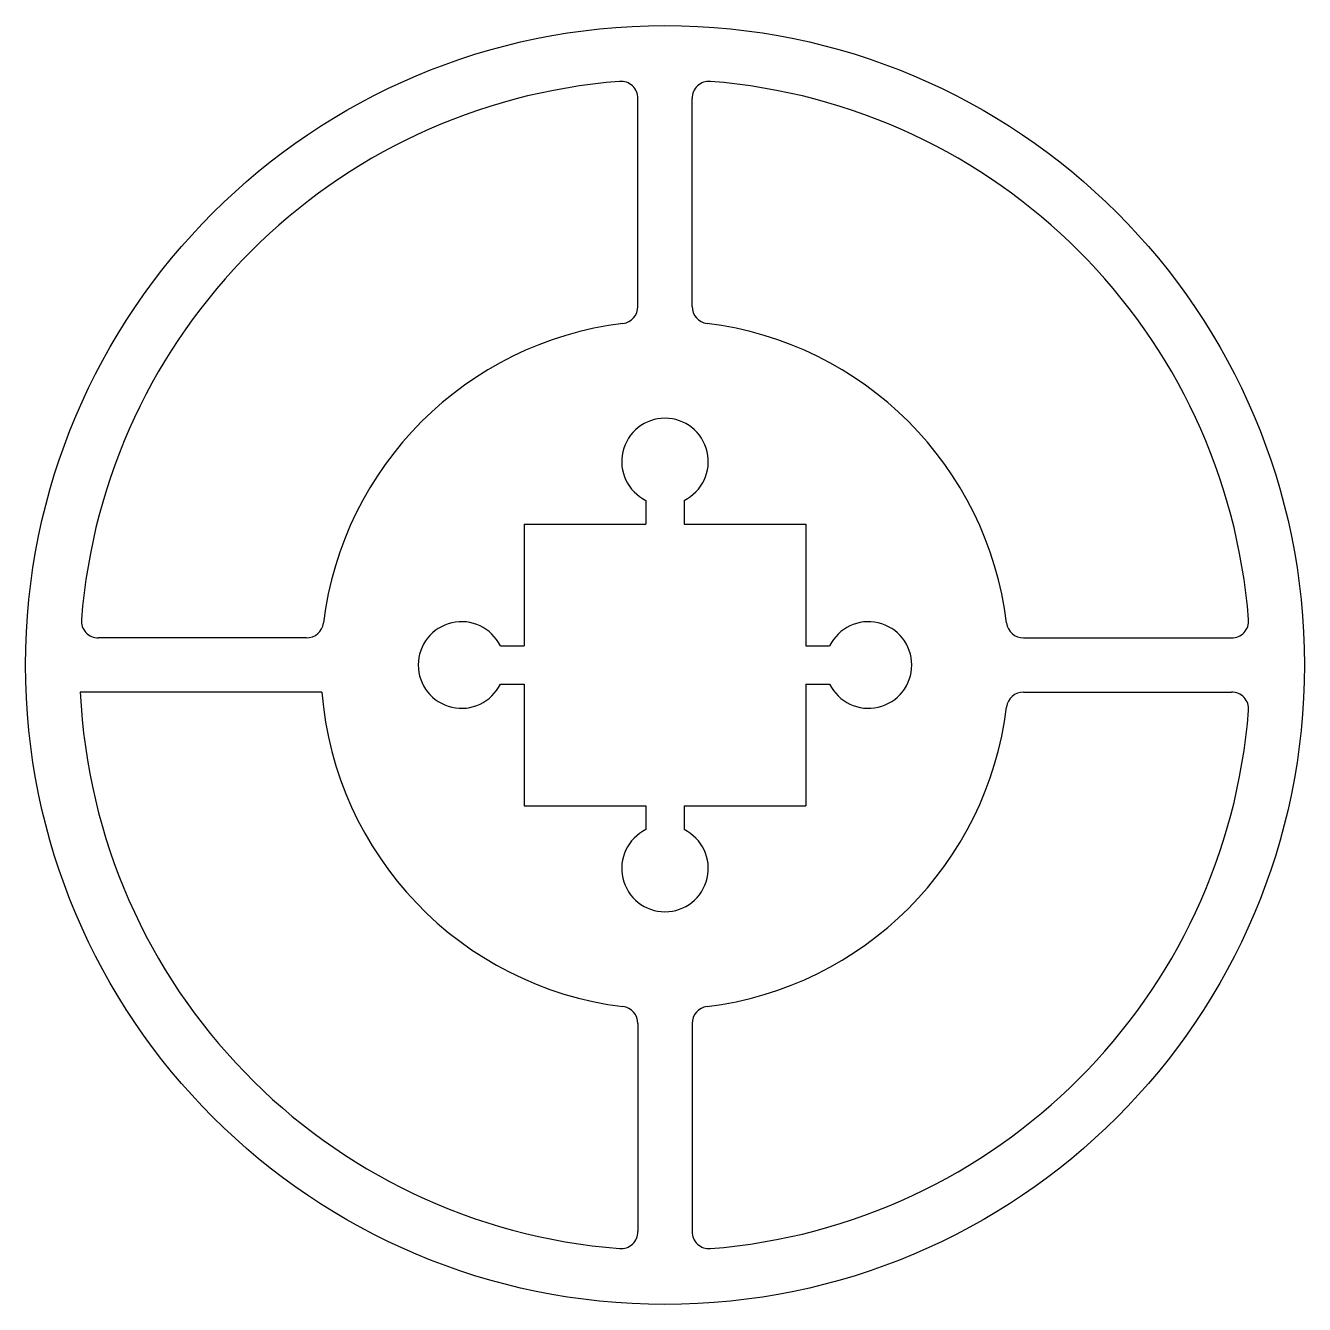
# Model space of a CAD drawing. Extents: x -1.48 to 1.48, y -1.48 to 7.91.
# Drawn here: x -1.477 to 1.477, y -1.477 to 1.477 of the extents above; entities outside this region: 2.
import ezdxf
from ezdxf.enums import TextEntityAlignment as Align

# ---------------------------------------------------------------- set-up
doc = ezdxf.new("R2010")
doc.units = 0
doc.layers.get('0').update_dxf_attribs({"linetype": 'CONTINUOUS'})

msp = doc.modelspace()

# ---------------------------------------------------------------- linework, layer by layer
at = {"color": 7, "linetype": 'CONTINUOUS'}
for p, q in [((-0.0625, 0.8281), (-0.0625, 1.3087)), ((0.0625, 0.8281), (0.0625, 1.3087)), ((-0.044, 0.3802), (-0.044, 0.325)), ((0.044, 0.3802), (0.044, 0.325)), ((-0.325, 0.325), (-0.325, 0.044)), ((-0.325, 0.325), (-0.044, 0.325)), ((0.044, 0.325), (0.325, 0.325)), ((0.325, 0.325), (0.325, 0.044)), ((-0.8281, 0.0625), (-1.3087, 0.0625)), ((0.8281, 0.0625), (1.3087, 0.0625)), ((-0.3802, 0.044), (-0.325, 0.044)), ((0.325, 0.044), (0.3802, 0.044)), ((-0.3802, -0.044), (-0.325, -0.044)), ((-0.325, -0.044), (-0.325, -0.325)), ((0.325, -0.044), (0.3802, -0.044)), ((0.325, -0.044), (0.325, -0.325)), ((-0.7925, -0.0625), (-1.3506, -0.0625)), ((0.8281, -0.0625), (1.3087, -0.0625)), ((-0.325, -0.325), (-0.044, -0.325)), ((-0.044, -0.325), (-0.044, -0.3802)), ((0.044, -0.325), (0.325, -0.325)), ((0.044, -0.325), (0.044, -0.3802)), ((-0.0625, -0.8281), (-0.0625, -1.3087)), ((0.0625, -0.8281), (0.0625, -1.3087))]:
    msp.add_line(p, q, dxfattribs=at)
msp.add_circle((0, 0), 1.477, dxfattribs=at)
for centre, radius, start, end in [((0, 0), 1.352, 94.4511, 175.5489), ((-0.1019, 1.3087), 0.0394, 0, 94.4511), ((0.1019, 1.3087), 0.0394, 85.5489, 180), ((0, 0), 1.352, 4.4511, 85.5489), ((-0.1019, 0.8281), 0.0394, 277.0129, 0), ((0.1019, 0.8281), 0.0394, 180, 262.9871), ((0, 0), 0.795, 97.0129, 172.9871), ((0, 0), 0.795, 7.0129, 82.9871), ((0, 0.47), 0.1, 296.1039, 243.8961), ((-1.3087, 0.1019), 0.0394, 175.5489, 270), ((-0.8281, 0.1019), 0.0394, 270, 352.9871), ((-0.47, 0), 0.1, 26.1039, 333.8961), ((0.47, 0), 0.1, 206.1039, 153.8961), ((0.8281, 0.1019), 0.0394, 187.0129, 270), ((1.3087, 0.1019), 0.0394, 270, 4.4511), ((0, 0), 1.352, 182.6496, 265.5489), ((0, 0), 0.795, 184.509, 262.9871), ((0.8281, -0.1019), 0.0394, 90, 172.9871), ((1.3087, -0.1019), 0.0394, 355.5489, 90), ((0, 0), 0.795, 277.0129, 352.9871), ((0, 0), 1.352, 274.4511, 355.5489), ((0, -0.47), 0.1, 116.1039, 63.8961), ((-0.1019, -0.8281), 0.0394, 0, 82.9871), ((0.1019, -0.8281), 0.0394, 97.0129, 180), ((-0.1019, -1.3087), 0.0394, 265.5489, 0), ((0.1019, -1.3087), 0.0394, 180, 274.4511)]:
    msp.add_arc(centre, radius, start, end, dxfattribs=at)

# ---------------------------------------------------------------- texts
for s, width, p in [('SOLIDWORKS Educational Product.', 0.677419, (-1.477, 7.8954)), ('For Instructional Use Only.', 0.661111, (-1.477, 7.61))]:
    msp.add_text(s, height=0.1903, dxfattribs=dict(at, width=width)).set_placement(p, align=Align.TOP_LEFT)

doc.saveas('drawing.dxf')
